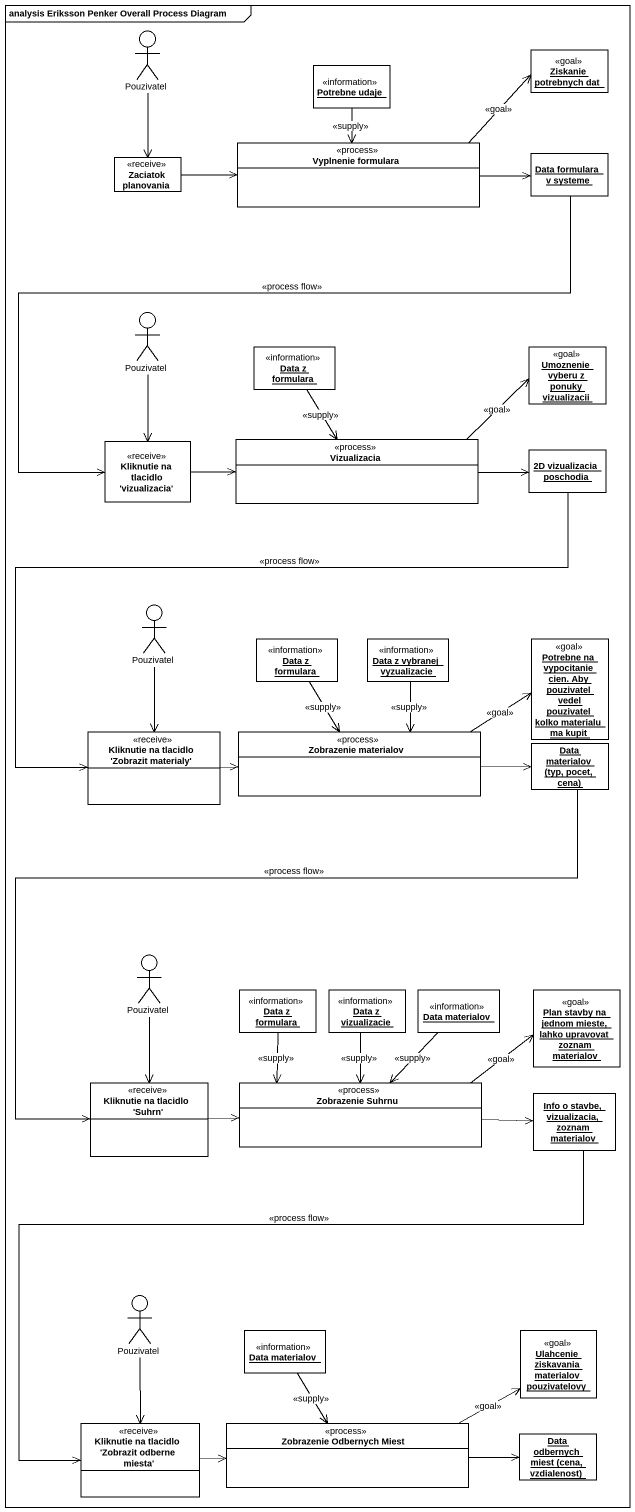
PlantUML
@startuml
mainframe analysis Eriksson Penker Overall Process Diagram
allowmixing
hide circle
hide empty members
actor Pouzivatel
object "Ziskanie potrebnych dat" as Ziskanie_potrebnych_dat <<goal>>
object "Potrebne udaje" as Potrebne_udaje <<information>>
class "Zaciatok planovania" as Zaciatok_planovania <<receive>>
class "Vyplnenie formulara" as Vyplnenie_formulara <<process>>
object "Data formulara v systeme" as Data_formulara_v_systeme
actor "Pouzivatel" as Pouzivatel_2
object "Data z formulara" as Data_z_formulara <<information>>
object "Umoznenie vyberu z ponuky vizualizacii" as Umoznenie_vyberu_z_ponuky <<goal>>
class "Kliknutie na tlacidlo 'vizualizacia'" as Kliknutie_na_tlacidlo <<receive>>
class Vizualizacia <<process>>
object "2D vizualizacia poschodia" as o2D_vizualizacia_poschodia
actor "Pouzivatel" as Pouzivatel_3
object "Data z formulara" as Data_z_formulara_2 <<information>>
object "Data z vybranej vyzualizacie" as Data_z_vybranej_vyzualizacie <<information>>
object "Potrebne na vypocitanie cien. Aby pouzivatel vedel pouzivatel kolko materialu ma kupit" as Potrebne_na_vypocitanie <<goal>>
class "Kliknutie na tlacidlo 'Zobrazit materialy'" as Kliknutie_na_tlacidlo_2 <<receive>>
class "Zobrazenie materialov" as Zobrazenie_materialov <<process>>
object "Data materialov (typ, pocet, cena)" as Data_materialov_typ_pocet
actor "Pouzivatel" as Pouzivatel_4
object "Data z formulara" as Data_z_formulara_3 <<information>>
object "Data z vizualizacie" as Data_z_vizualizacie <<information>>
object "Data materialov" as Data_materialov <<information>>
object "Plan stavby na jednom mieste, lahko upravovat zoznam materialov" as Plan_stavby_na_jednom <<goal>>
class "Kliknutie na tlacidlo 'Suhrn'" as Kliknutie_na_tlacidlo_Suhrn <<receive>>
class "Zobrazenie Suhrnu" as Zobrazenie_Suhrnu <<process>>
object "Info o stavbe, vizualizacia, zoznam materialov" as Info_o_stavbe_vizualizacia
actor "Pouzivatel" as Pouzivatel_5
object "Data materialov" as Data_materialov_2 <<information>>
object "Ulahcenie ziskavania materialov pouzivatelovy" as Ulahcenie_ziskavania <<goal>>
class "Kliknutie na tlacidlo 'Zobrazit odberne miesta'" as Kliknutie_na_tlacidlo_3 <<receive>>
class "Zobrazenie Odbernych Miest" as Zobrazenie_Odbernych_Miest <<process>>
object "Data odbernych miest (cena, vzdialenost)" as Data_odbernych_miest_cena
Pouzivatel --> Zaciatok_planovania
Potrebne_udaje --> Vyplnenie_formulara : <<supply>>
Zaciatok_planovania -right-> Vyplnenie_formulara
Vyplnenie_formulara -right-> Ziskanie_potrebnych_dat : <<goal>>
Vyplnenie_formulara -right-> Data_formulara_v_systeme
Data_formulara_v_systeme --> Kliknutie_na_tlacidlo : <<process flow>>
Pouzivatel_2 --> Kliknutie_na_tlacidlo
Data_z_formulara --> Vizualizacia : <<supply>>
Kliknutie_na_tlacidlo -right-> Vizualizacia
Vizualizacia -right-> Umoznenie_vyberu_z_ponuky : <<goal>>
Vizualizacia -right-> o2D_vizualizacia_poschodia
o2D_vizualizacia_poschodia --> Kliknutie_na_tlacidlo_2 : <<process flow>>
Pouzivatel_3 --> Kliknutie_na_tlacidlo_2
Data_z_formulara_2 --> Zobrazenie_materialov : <<supply>>
Data_z_vybranej_vyzualizacie --> Zobrazenie_materialov : <<supply>>
Kliknutie_na_tlacidlo_2 -right-> Zobrazenie_materialov
Zobrazenie_materialov -right-> Potrebne_na_vypocitanie : <<goal>>
Zobrazenie_materialov -right-> Data_materialov_typ_pocet
Data_materialov_typ_pocet --> Kliknutie_na_tlacidlo_Suhrn : <<process flow>>
Pouzivatel_4 --> Kliknutie_na_tlacidlo_Suhrn
Data_z_formulara_3 --> Zobrazenie_Suhrnu : <<supply>>
Data_z_vizualizacie --> Zobrazenie_Suhrnu : <<supply>>
Data_materialov --> Zobrazenie_Suhrnu : <<supply>>
Kliknutie_na_tlacidlo_Suhrn -right-> Zobrazenie_Suhrnu
Zobrazenie_Suhrnu -right-> Plan_stavby_na_jednom : <<goal>>
Zobrazenie_Suhrnu -right-> Info_o_stavbe_vizualizacia
Info_o_stavbe_vizualizacia --> Kliknutie_na_tlacidlo_3 : <<process flow>>
Pouzivatel_5 --> Kliknutie_na_tlacidlo_3
Data_materialov_2 --> Zobrazenie_Odbernych_Miest : <<supply>>
Kliknutie_na_tlacidlo_3 -right-> Zobrazenie_Odbernych_Miest
Zobrazenie_Odbernych_Miest -right-> Ulahcenie_ziskavania : <<goal>>
Zobrazenie_Odbernych_Miest -right-> Data_odbernych_miest_cena
@enduml
